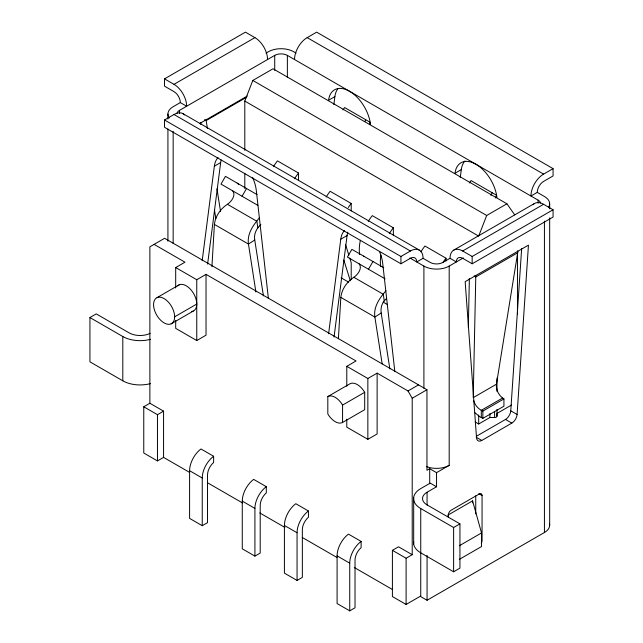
<?xml version="1.0" encoding="UTF-8"?>
<svg xmlns="http://www.w3.org/2000/svg" width="643" height="643" viewBox="0 0 643 643"><rect width="100%" height="100%" fill="white"/><g stroke="black" fill="none" stroke-linecap="round" stroke-linejoin="round"><path stroke-width="0.96" d="M475.217 421.993L478.689 423.994L489.894 417.524L494.596 417.524A2.387 1.374 0 0 0 496.983 416.142L496.983 413.433L511.482 405.058M468.329 327.44L469.358 278.58M517.864 251.236A17.996 11.228 64 0 1 517.695 252.755L496.452 384.217C495.866 389.988 498.968 395.935 503.927 398.909L503.927 406.207L482.861 418.368L479.276 416.439L474.92 412.661M232.694 190.85C236.254 195.271 231.327 201.717 227.437 204.297C220.541 208.718 215.333 216.193 214.408 224.415L211.925 266.684M359.115 263.839C362.676 268.26 357.757 274.706 353.867 277.286C346.963 281.714 341.754 289.181 340.83 297.404L338.411 338.692M476.326 436.308L505.511 419.453A7.451 4.3 -60 0 0 510.759 410.829L521.658 248.503M517.085 414.478L528.45 245.144L465.17 281.674L476.535 437.891A7.451 4.3 -60 0 0 481.784 440.447L511.828 423.102A7.451 4.3 -60 0 0 517.085 414.478L510.759 410.829M202.183 260.745L214.352 166.199A29.94 17.289 60 0 1 218.033 157.567M207.609 264.064L220.67 162.55A29.94 17.289 60 0 1 221.168 159.97M333.854 104.576L334.874 96.611A29.94 17.289 60 0 1 337.929 88.694M328.613 333.733L340.774 239.188A29.94 17.289 60 0 1 344.455 230.556M334.038 337.053L347.091 235.539A29.94 17.289 60 0 1 347.823 232.163M460.275 177.564L461.296 169.607A29.94 17.289 60 0 1 464.977 160.967M244.806 150.309L244.806 101.08L252.812 80.447L273.034 68.769L506.925 203.799L514.689 214.842M506.925 203.799L486.695 215.477L478.689 236.118L244.806 101.08M364.894 121.503L365.706 119.719M369.363 124.083L370.175 122.299L344.632 107.55L342.912 109.945M490.914 195.392L492.128 192.707M495.391 197.972L496.597 195.287L471.062 180.538L469.334 182.933M242.065 196.26L246.534 188.52M368.487 269.248L372.956 261.508M259.523 217.736C253.278 225.05 246.912 233.803 248.447 244.067L255.898 291.946M385.945 290.732C379.7 298.047 373.334 306.791 374.869 317.055L382.175 363.954M260.857 224.584C256.493 228.45 253.639 234.06 254.757 240.016L263.421 295.876M386.29 298.826C382.055 302.178 380.391 307.78 381.186 313.004L389.843 368.865M254.757 240.016L248.447 244.067L214.408 224.415M381.186 313.004L374.869 317.055L340.83 297.404M164.52 78.864L174.004 84.337A17.875 10.32 60 0 1 186.647 106.24L180.329 102.583A8.938 5.16 60 0 0 174.004 91.636L164.52 86.162L164.52 78.864L245.433 32.15L254.917 37.624A17.875 10.32 60 0 1 267.56 59.526M174.004 84.337L254.917 37.624M180.329 102.583L173.16 106.722A17.875 10.32 0 0 0 169.286 117.974M266.017 53.112L268.404 51.737A17.875 10.32 0 0 1 293.69 51.737L296.077 53.112M176.978 113.216A8.938 5.16 0 0 1 179.485 110.371L274.722 55.386A8.938 5.16 0 0 1 287.365 55.386L538.111 200.15A8.938 5.16 0 0 1 540.618 202.995M450.036 258.301L456.353 261.95A8.938 5.16 60 0 1 462.671 258.301L472.155 263.775L553.068 217.061L553.068 209.763L543.584 204.289L462.671 251.003A17.875 10.32 60 0 0 450.036 258.301L442.866 262.432A8.938 5.16 0 0 1 430.223 262.432L423.062 258.301L416.736 261.95A8.938 5.16 -60 0 0 410.419 258.301L400.935 263.775L164.52 127.282L164.52 119.984L174.004 114.51A17.875 10.32 -60 0 1 184.517 114.928M294.526 59.526A17.875 10.32 -60 0 1 307.169 37.624L316.653 32.15L553.068 168.643L553.068 175.941L543.584 181.414A8.938 5.16 -60 0 0 537.267 192.361L530.941 196.011A17.875 10.32 -60 0 1 543.584 174.116L553.068 168.643M199.531 123.617L247.314 96.024M246.39 97.35L206.17 120.571L204.378 119.751M214.352 166.199L220.67 162.55M334.874 96.611L328.549 100.26A29.94 17.289 60 0 1 349.527 91.274A29.94 17.289 60 0 1 370.497 124.477M175.692 287.984L175.692 267.544L184.959 262.191L154.095 244.372M150.406 383.614A24.434 14.106 0 0 1 122.805 380.809L89.932 361.832L89.932 317.546L96.257 313.897L129.122 332.873A15.496 8.946 0 0 0 150.189 333.331M157.053 297.621L179.172 284.849M175.692 267.544L196.758 279.713L206.033 274.36L356.053 360.972L346.786 366.325L346.786 386.274M174.639 316.814L196.758 304.043M171.151 323.847A14.902 8.6 60 0 0 167.357 301.045A14.902 8.6 60 0 0 153.798 307.314A14.902 8.6 60 0 0 171.151 323.847L193.278 311.067M340.774 239.188L347.091 235.539M461.296 169.607L454.979 173.256A29.94 17.289 60 0 1 475.949 164.262A29.94 17.289 60 0 1 496.918 197.465M175.692 320.479L175.692 328.372L196.758 340.541L206.033 335.188L206.033 274.36M164.52 119.984L400.935 256.477L410.419 251.003A17.875 10.32 -60 0 1 423.062 258.301M163.571 457.39L157.463 460.918L143.767 453.01L143.767 406.778L149.875 403.249L163.571 411.158L163.571 457.39L189.581 472.404M143.767 406.778L157.463 414.687L163.571 411.158M453.733 250.119L534.646 203.397M409.864 257.98L423.906 266.081A17.875 10.32 0 0 0 449.192 266.081L463.314 257.931M462.671 251.003L472.155 256.477L553.068 209.763M517.711 252.771L475.78 276.98L473.216 397.631L496.452 384.217M327.817 396.57L349.945 383.799A14.902 8.6 60 0 1 364.694 392.31L364.694 409.687L342.574 422.459A14.902 8.6 60 0 1 327.817 413.947L327.817 396.57A14.902 8.6 60 0 1 342.574 405.082L364.694 392.31M346.786 366.325L367.852 378.494L377.128 373.141L408 390.96L412.211 398.258L412.211 554.708L406.103 558.237L392.407 550.328L392.407 596.559L406.103 604.46L420.426 596.19M408 390.96L418.529 384.876M412.211 398.258L426.96 389.746L426.96 470.282L429.701 468.699L436.549 472.653L449.192 465.355L449.192 266.081M202.24 525.693L207.528 522.638L207.528 474.952A11.293 6.518 -60 0 1 213.621 462.478L213.621 456.265L200.978 448.967A18.776 10.843 -60 0 0 189.597 470.708L189.597 518.395L202.24 525.693L202.24 478.006A18.776 10.843 -60 0 1 213.621 456.265M346.786 419.18L346.786 427.153L367.852 439.322L377.128 433.969L377.128 373.141M502.617 398.009L481.31 410.314L481.31 417.612M473.61 400.372C474.839 405.098 478.328 409.205 482.861 411.07L503.927 398.909M254.917 556.107L260.206 553.052L260.206 505.366A11.293 6.518 -60 0 1 266.298 492.892L266.298 486.679L253.655 479.381A18.776 10.843 -60 0 0 242.274 501.122L242.274 548.809L254.917 556.107L254.917 508.42A18.776 10.843 -60 0 1 266.298 486.679M427.065 505.028L427.065 492.241L436.549 486.767L436.549 472.653M297.058 580.436L302.347 577.382L302.347 529.695A11.293 6.518 -60 0 1 308.439 517.221L308.439 511.008L295.796 503.71A18.776 10.843 -60 0 0 284.415 525.452L284.415 573.138L297.058 580.436L297.058 532.75A18.776 10.843 -60 0 1 308.439 511.008M447.753 515.212L472.581 500.873L481.535 532.934L481.535 546.558L459.279 559.402M392.407 550.328L398.515 546.799L412.211 554.708M436.549 486.767L430.223 483.118L420.747 488.592A24.434 14.106 0 0 0 420.747 508.541L453.612 527.517L459.938 523.868L459.938 568.147L453.612 571.796L420.747 552.819A24.434 14.106 0 0 1 413.682 541.615M459.279 545.778L481.535 532.934M349.736 610.85L355.024 607.796L355.024 560.109A11.293 6.518 -60 0 1 361.117 547.635L361.117 541.422L348.474 534.124A18.776 10.843 -60 0 0 337.093 555.865L337.093 603.552L349.736 610.85L349.736 563.164A18.776 10.843 -60 0 1 361.117 541.422M420.747 508.541L420.747 596.616L427.065 600.265L544.428 532.508A17.875 10.32 0 0 0 549.516 523.86M307.169 37.624L543.584 174.116M537.267 192.361L544.428 196.501A17.875 10.32 0 0 1 548.72 207.118M252.812 80.447L486.695 215.477M298.529 180.522L298.529 173.047L277.463 160.887A37.841 21.846 -60 0 0 273.46 166.585M351.207 210.936L351.207 203.461L330.14 191.292A37.841 21.846 -60 0 0 326.138 196.999M393.355 235.266L393.355 227.791L372.281 215.63A37.841 21.846 -60 0 0 368.278 221.329M446.025 261.01L446.025 258.205L424.959 246.036A37.841 21.846 -60 0 0 420.956 251.743M182.942 113.626L419.357 250.119M174.004 114.51L410.419 251.003M257.104 194.62L225.46 176.351L220.991 184.091L257.867 205.382M383.775 267.753L351.89 249.347L347.421 257.087L385.125 278.853M227.437 204.297L256.887 221.296L257.827 227.976M353.867 277.286L383.308 294.293L384.249 300.964M341.095 277.8L348.683 282.173M383.236 302.13L387.448 304.557M505.511 419.453L511.828 423.102M426.96 389.746L164.624 238.288L149.875 246.808L149.875 403.249M476.254 437.256L481.784 440.447M478.898 493.695L482.057 495.52L482.057 540.538A3.874 2.234 -60 0 1 481.253 543.231M459.938 523.868L427.065 504.892A15.496 8.946 0 0 1 427.065 492.241M89.932 317.546L122.805 336.522A24.434 14.106 0 0 0 150.406 339.335M189.597 470.708L202.24 478.006M242.274 501.122L254.917 508.42M284.415 525.452L297.058 532.75M337.093 555.865L349.736 563.164M207.785 482.917L242.467 502.93M259.804 512.945L284.945 527.461M302.282 537.468L336.964 557.489M354.301 567.504L392.447 589.527M474.204 275.879L475.78 276.98A17.996 9.484 56.3 0 0 475.756 275.582M363.592 256.099L364.308 256.621M237.163 183.11L238.521 184.324M345.621 244.87L348.86 255.223M349.736 258.044L351.207 262.746L351.207 279.657M343.82 259.997L350.322 280.798M207.424 128.479L206.17 120.571A4.959 1.238 -88.9 0 0 206.041 119.839M216.956 188.761L220.549 211.491M200.664 122.636L200.978 124.605M214.416 209.602L215.823 218.491M394.826 371.558L382.714 263.405A29.94 17.289 60 0 0 379.418 251.381M268.404 298.569L256.292 190.416A29.94 17.289 60 0 0 252.611 177.524M549.669 203.799L549.669 208.822M549.669 217.864L549.669 525.21M544.428 221.144L544.428 532.508M538.111 200.15L538.111 203.156M517.462 250.931L517.462 314.218M496.983 378.172L496.983 391.45M496.983 409.43L496.983 416.142M494.596 411.528L494.596 417.524M489.894 413.521L489.894 417.524M482.861 411.07L482.861 418.368M478.689 414.952L478.689 423.994M475.74 495.874L475.74 513.878M472.581 500.873L472.581 502.85M472.155 256.477L472.155 263.775M453.612 527.517L453.612 571.796M448.348 516.988L448.348 514.987A3.874 2.234 -60 0 1 451.089 510.245L479.324 493.945A3.874 2.234 -60 0 1 482.057 495.52M429.701 468.699L429.701 483.713M427.065 555.448L427.065 600.265M423.906 266.081L423.906 388.251M413.682 497.336L413.682 544.074M406.103 558.237L406.103 604.46M400.935 256.477L400.935 263.775M367.852 378.494L367.852 439.322M342.574 405.082L342.574 422.459M287.365 55.386L287.365 77.417M274.722 55.386L274.722 70.408M244.806 173.417L244.806 188.487M196.758 279.713L196.758 340.541M179.485 110.371L179.485 113.377M173.16 131.333L173.16 243.488M167.927 114.02L167.927 119.027M167.927 129.042L167.927 241.189M157.463 414.687L157.463 460.918M122.805 336.522L122.805 380.809M449.192 465.355A17.875 10.32 0 0 1 426.614 466.633M177.701 285.886A14.902 8.6 60 0 1 194.057 294.341A14.902 8.6 60 0 1 191.493 311.534M533.071 204.707A17.875 10.32 60 0 1 543.584 204.289M443.115 262.223A37.841 21.846 -60 0 1 446.025 258.205M380.72 266.62A37.841 21.846 -60 0 1 380.937 255.086M389.353 233.497A37.841 21.846 -60 0 1 393.355 227.791M359.646 254.459A37.841 21.846 -60 0 1 360.385 240.241M348.297 207.48A37.841 21.846 -60 0 1 351.207 203.461M294.534 178.754A37.841 21.846 -60 0 1 298.529 173.047"/></g></svg>
